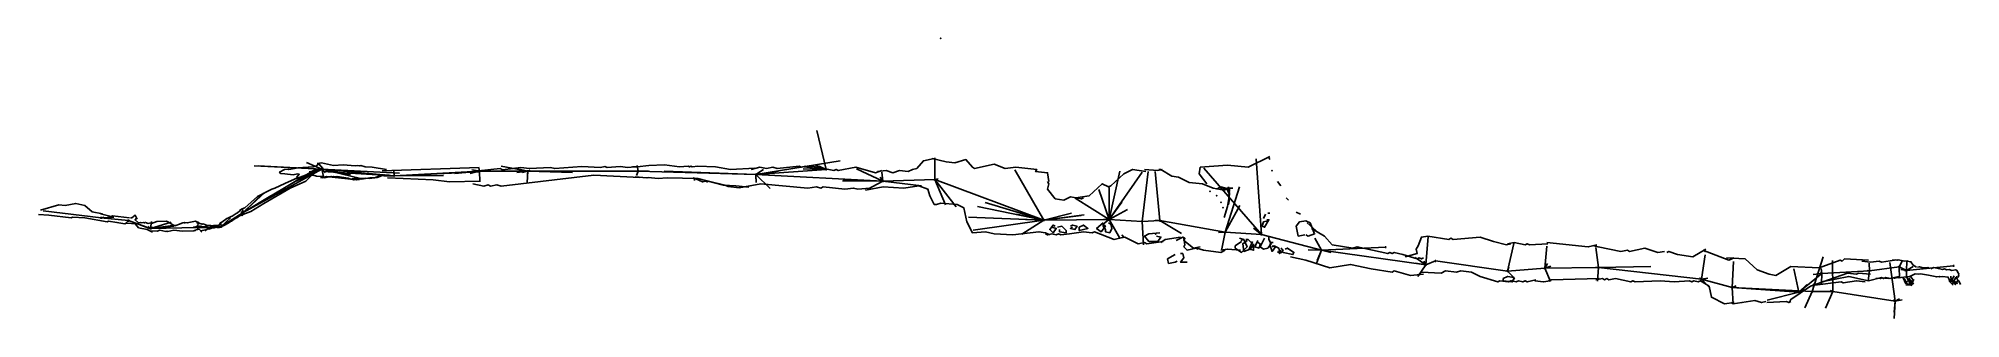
# Model space of a CAD drawing. Extents: x -1 to 352, y -20 to 32.
import ezdxf

# ---------------------------------------------------------------- set-up
doc = ezdxf.new("R2010")
doc.units = 0

msp = doc.modelspace()

# ---------------------------------------------------------------- linework, layer by layer
at = {"layer": 'Shots', "color": 1}
for p, q in [((36.658, -0.31), (51.124, 7.61)), ((51.124, 7.61), (64.382, 6.398)), ((64.382, 6.398), (80.054, 7.258)), ((80.054, 7.258), (88.926, 7.232)), ((88.926, 7.232), (109.156, 7.234)), ((109.156, 7.234), (130.776, 6.616)), ((130.776, 6.616), (143.652, 7.562)), ((130.776, 6.616), (154.058, 5.39)), ((154.058, 5.39), (163.586, 5.688)), ((163.586, 5.688), (183.628, -1.728)), ((0, 0), (10.632, -1.31)), ((10.632, -1.31), (15.654, -1.78)), ((15.654, -1.78), (19.678, -3.236)), ((19.678, -3.236), (28.336, -3.106)), ((28.336, -3.106), (32.65, -2.926)), ((32.65, -2.926), (36.658, -0.31)), ((183.628, -1.728), (195.56, -1.612)), ((195.56, -1.612), (201.624, -1.966)), ((201.624, -1.966), (204.902, -1.828)), ((204.902, -1.828), (216.9, -3.91)), ((216.9, -3.91), (223.544, -4.35)), ((223.544, -4.35), (234.536, -7.264)), ((234.536, -7.264), (246.312, -6.7)), ((234.536, -7.264), (253.698, -9.922)), ((253.698, -9.922), (255.448, -9.216)), ((255.448, -9.216), (268.67, -11.06)), ((268.67, -11.06), (275.532, -10.562)), ((275.532, -10.562), (285.358, -10.44)), ((285.358, -10.44), (304.246, -12.558)), ((335.09, -11.018), (340.548, -10.286)), ((340.548, -10.286), (341.876, -10.986)), ((341.876, -10.986), (350.532, -10.112)), ((304.246, -12.558), (309.9, -14.082)), ((309.9, -14.082), (324.594, -14.816)), ((309.9, -14.082), (322.15, -14.934)), ((322.15, -14.934), (326.368, -11.522)), ((326.368, -11.522), (335.09, -11.018)), ((324.594, -14.816), (328.35, -14.806)), ((328.35, -14.806), (339.818, -16.596))]:
    msp.add_line(p, q, dxfattribs=at)
for centre in [(51.124, 7.61), (80.054, 7.258), (88.926, 7.232), (109.156, 7.234), (143.652, 7.562), (64.382, 6.398), (130.776, 6.616), (154.058, 5.39), (163.586, 5.688), (10.632, -1.31), (15.654, -1.78), (19.678, -3.236), (28.336, -3.106), (32.65, -2.926), (36.658, -0.31), (183.628, -1.728), (195.56, -1.612), (201.624, -1.966), (204.902, -1.828), (216.9, -3.91), (223.544, -4.35), (246.312, -6.7), (234.536, -7.264), (253.698, -9.922), (255.448, -9.216), (275.532, -10.562), (285.358, -10.44), (340.548, -10.286), (350.532, -10.112), (268.67, -11.06), (304.246, -12.558), (309.9, -14.082), (326.368, -11.522), (335.09, -11.018), (341.876, -10.986), (322.15, -14.934), (324.594, -14.816), (328.35, -14.806), (339.818, -16.596)]:
    msp.add_circle(centre, 0.1, dxfattribs=at)
at = {"layer": 'Sketch', "color": 0}
for points in [[(46.49, 6.11), (46.97, 6.67), (46.65, 6.75), (45.85, 6.59), (44.33, 6.75), (43.53, 6.83), (43.37, 7.07), (44.25, 7.55), (44.89, 7.63), (45.05, 7.55), (46.09, 7.71), (46.73, 7.87), (49.53, 8.03), (50.17, 8.19), (50.57, 8.59), (51.29, 7.71), (51.45, 7.71)], [(62.97, 7.55), (60.33, 7.95), (59.05, 8.03), (58.25, 8.27), (58.09, 8.19), (57.69, 8.27), (57.21, 8.19), (55.05, 8.43), (53.29, 8.27), (51.05, 8.75), (50.25, 8.67)], [(79.97, 7.91), (62.21, 7.31)], [(109.05, 8.11), (107.25, 7.91), (105.85, 8.11), (103.45, 7.91), (103.05, 8.11), (102.25, 7.91), (98.85, 8.11), (93.85, 7.71), (93.05, 7.91), (89.25, 7.71), (87.65, 7.91), (84.25, 7.51), (83.85, 7.71), (79.85, 7.31), (78.65, 7.51)], [(130.57, 7.79), (126.13, 7.55), (123.37, 8.03), (120.13, 8.15), (119.05, 8.03), (118.81, 8.15), (118.57, 8.03), (118.33, 8.15), (116.77, 8.03), (114.01, 8.39), (111.13, 8.27), (108.97, 8.03), (108.13, 8.03)], [(153.89, 7.35), (152.69, 6.95), (149.09, 7.95), (145.89, 7.35), (145.49, 7.55), (145.09, 7.35), (141.09, 8.15), (140.69, 7.95), (139.89, 8.15), (139.09, 7.95), (138.69, 8.15), (134.69, 7.75), (133.89, 7.95), (132.69, 7.75), (131.49, 7.95), (129.89, 7.55)], [(163.49, 9.55), (161.49, 9.15), (160.29, 7.75), (159.49, 7.55), (158.69, 7.15), (157.09, 7.35), (155.89, 6.95), (154.69, 7.35), (153.09, 7.15)], [(163.09, 9.55), (165.69, 8.95), (167.29, 8.75), (169.29, 9.35), (170.49, 7.95), (170.89, 7.75), (174.49, 8.55), (176.49, 7.75), (178.49, 7.95), (182.29, 7.55), (182.09, 7.15), (184.29, 6.95), (184.49, 5.35)], [(202.29, 7.15), (199.89, 7.55), (198.29, 6.75), (195.89, 4.55), (195.49, 4.35), (194.29, 4.95), (191.89, 2.75), (189.49, 2.35)], [(202.09, 7.55), (204.49, 7.35), (205.29, 7.55)], [(218.29, 4.15), (217.49, 4.15), (216.69, 3.75), (214.69, 4.15), (212.69, 4.95), (210.29, 5.15), (208.29, 6.15), (207.09, 6.35), (205.09, 7.55), (204.69, 7.55)], [(225.09, 9.95), (221.09, 7.95), (217.29, 8.35), (212.29, 7.95), (212.09, 6.75), (213.49, 4.95)], [(225.09, 9.35), (224.89, 9.75)], [(46.65, 6.03), (44.33, 4.99), (42.49, 4.11), (41.93, 3.95), (39.29, 2.59), (36.97, 0.51), (36.49, 0.35), (36.01, 0.03)], [(51.37, 6.27), (50.17, 6.35), (49.53, 6.51), (49.21, 6.43), (48.17, 5.39), (45.29, 4.11), (40.49, 1.31), (38.09, -0.13), (36.65, -0.69), (36.41, -0.93)], [(51.13, 6.03), (52.01, 6.27), (52.49, 6.19), (52.81, 6.27), (52.97, 6.19), (53.29, 6.27), (53.61, 6.19), (53.93, 6.27), (55.93, 5.95), (56.41, 5.79), (57.37, 5.95), (58.41, 5.79), (59.93, 6.03), (61.29, 6.11), (62.57, 6.59), (63.21, 6.43), (63.53, 6.51)], [(80.09, 5.39), (74.57, 5.27), (71.57, 5.63), (66.05, 5.87), (63.17, 5.99)], [(109.45, 6.11), (101.05, 6.51), (84.05, 4.51), (83.25, 4.71), (82.05, 4.51), (81.65, 4.71), (80.85, 4.51), (78.85, 4.91)], [(129.49, 4.31), (127.09, 4.55), (124.81, 4.67), (120.13, 5.87), (114.49, 5.99), (112.81, 5.87), (111.01, 6.11), (110.77, 5.99), (108.61, 6.23)], [(151.69, 4.15), (149.49, 3.95), (148.69, 4.15), (147.09, 3.95), (143.09, 4.35), (142.69, 4.15), (141.89, 4.35), (140.29, 4.15), (131.69, 4.95), (128.69, 4.35)], [(163.89, 1.15), (163.49, 1.15), (162.69, 2.75), (162.29, 3.95), (160.69, 4.55), (157.89, 4.15), (154.09, 4.35), (150.89, 3.75)], [(184.29, 5.35), (184.49, 4.95), (184.29, 3.95), (185.69, 2.15), (187.29, 1.95), (188.49, 2.55), (190.49, 2.15), (190.89, 2.35)], [(217.49, 4.35), (217.69, 3.15), (217.49, 2.75), (217.69, 2.15), (217.49, 1.15), (217.69, 3.95), (216.09, 4.35), (215.29, 3.95)], [(216.09, 3.95), (217.29, 4.15), (217.29, 3.75), (217.69, 2.95), (217.29, 0.75), (216.69, -1.25)], [(227.09, 4.55), (226.49, 5.35)], [(10.88, -0.6), (8.96, -0.24), (7.64, 0.96), (5.96, 1.32), (4.04, 0.96), (2.84, 1.08), (-0.52, 0.12)], [(36.53, 0.32), (35.63, -0.4), (35.39, -0.49), (34.67, -1.03), (34.49, -1.06), (33.89, -1.39), (33.71, -1.42), (32.78, -2.11), (32.39, -2.29)], [(228.49, 1.95), (228.09, 2.35)], [(17.12, -2.4), (15.2, -2.28), (14.96, -2.4), (13.52, -2.16), (11.96, -1.92), (11.72, -2.04), (7.64, -1.32), (5.36, -1.2), (5.12, -1.32), (1.04, -0.84), (-0.88, -0.72)], [(15.8, -1.32), (12.68, -0.96), (12.44, -1.08), (11.48, -0.84), (10.52, -0.6)], [(16.04, -1.32), (16.28, -1.32), (16.88, -0.84), (17.24, -1.56)], [(24.04, -2.8), (23.4, -2.32), (22.6, -1.92), (20.84, -2), (19.88, -2.32), (19.72, -2.24), (19.24, -2.32), (18.76, -2.16), (18.6, -2.24), (18.44, -2.16), (17.96, -2.24), (17.8, -2.16), (17.48, -2.24), (16.84, -1.68), (17.08, -1.44)], [(20.04, -3.92), (19.08, -3.44), (17.48, -3.12), (16.92, -2.48)], [(23.88, -2.64), (24.2, -2.8), (24.84, -2.56), (25.64, -2.24), (25.96, -2.16)], [(26.04, -2.32), (25.96, -2.16), (26.44, -2.24), (27.96, -1.92), (28.6, -2.24)], [(27.8, -3.76), (27.8, -3.6), (28.6, -3.36), (29.08, -3.92)], [(30.76, -2.72), (29.96, -2.64), (29.32, -2.4), (29.16, -2.48), (28.12, -2.16)], [(29.64, -3.68), (30.28, -3.28), (30.44, -3.36), (31.08, -3.12)], [(31.64, -2.71), (31.28, -2.74), (31.22, -2.71), (30.62, -2.77)], [(30.95, -3.16), (31.28, -3.13), (31.34, -3.16), (31.58, -3.04), (31.76, -3.07), (31.82, -3.04), (31.94, -3.1)], [(31.58, -2.74), (32.21, -2.65), (32.57, -2.2), (32.75, -2.08)], [(32.63, -2.95), (32.27, -3.1), (31.91, -3.07)], [(36.71, -0.76), (36.47, -0.79), (36.29, -0.88), (36.11, -0.91), (35.75, -1.12), (35.51, -1.3), (35.21, -1.42), (34.52, -1.93), (34.46, -1.93), (34.13, -2.17), (33.38, -2.62), (32.48, -3.01)], [(230.69, -0.65), (229.89, -0.25)], [(233.49, -3.65), (231.89, -2.25)], [(253.29, -8.65), (252.89, -8.85), (252.49, -8.65), (252.09, -8.85), (249.49, -8.05), (247.89, -7.65), (247.49, -7.85), (247.09, -7.65), (246.69, -7.85), (241.09, -6.65), (240.29, -6.85), (236.49, -6.25), (235.09, -4.65), (232.69, -3.25)], [(197.89, -4.45), (198.29, -4.85), (196.49, -5.25), (192.89, -3.85), (192.49, -4.05), (190.89, -3.85), (188.29, -4.25), (186.69, -4.45), (186.29, -4.25), (185.89, -4.45), (185.09, -4.25), (184.29, -4.45), (183.89, -4.25)], [(205.49, -5.65), (202.49, -6.05), (202.09, -5.85), (200.89, -6.05), (198.49, -4.85), (197.49, -5.05)], [(208.69, -4.85), (205.89, -5.25), (205.09, -5.85)], [(207.89, -5.45), (209.09, -4.85), (209.49, -5.05), (209.29, -5.45), (211.09, -6.85), (212.29, -6.65)], [(209.29, -5.05), (209.49, -6.25), (209.29, -6.65), (209.89, -7.25), (211.49, -6.85), (211.89, -7.05)], [(216.89, -7.25), (216.09, -7.65), (212.89, -7.25), (211.69, -6.85)], [(216.09, -7.25), (217.29, -7.05), (219.69, -7.25)], [(269.29, -6.05), (268.49, -6.25), (266.09, -5.65), (263.69, -4.85), (258.69, -5.25), (258.29, -5.05), (257.89, -5.25), (254.09, -4.65), (252.89, -4.85), (252.29, -6.45), (251.89, -7.05), (252.09, -7.85), (249.89, -8.45)], [(276.09, -6.05), (272.69, -6.25), (272.29, -6.05), (271.89, -6.25), (269.89, -5.85), (268.69, -6.05)], [(285.09, -6.25), (283.49, -6.65), (275.89, -5.85)], [(297.49, -7.45), (296.29, -7.65), (293.89, -6.85), (291.09, -7.45), (290.69, -7.25), (289.49, -7.45), (285.29, -6.65), (284.49, -6.45)], [(305.09, -7.05), (302.69, -8.45), (299.89, -8.05), (298.29, -7.45), (297.89, -7.65)], [(207.69, -8.05), (206.29, -8.85), (206.49, -9.65), (207.69, -9.45), (208.09, -9.25)], [(208.69, -7.85), (209.09, -7.85), (209.29, -8.65), (208.69, -9.45), (209.89, -9.45)], [(253.29, -11.65), (250.89, -11.85), (247.89, -11.05), (247.49, -11.25), (243.69, -10.65), (239.89, -9.85), (236.09, -10.45), (231.69, -9.05), (228.89, -8.45)], [(310.29, -8.65), (309.29, -9.05), (304.49, -7.25)], [(339.69, -9.05), (337.29, -9.45), (336.89, -9.25), (335.29, -9.45), (333.69, -9.25)], [(342.21, -9.31), (342.09, -9.19), (341.61, -9.25), (340.35, -9.01), (340.17, -9.07), (339.93, -9.01), (339.27, -9.07)], [(342.03, -9.25), (342.69, -9.37), (343.11, -9.97), (343.71, -10.33)], [(343.89, -10.33), (344.25, -10.27), (344.97, -10.45), (345.81, -10.39), (346.05, -10.45)], [(346.35, -10.63), (346.83, -10.39), (348.03, -10.63), (348.51, -10.75), (348.87, -10.63), (349.23, -10.81), (349.71, -10.75), (350.19, -10.93), (350.91, -10.81), (351.15, -10.87)], [(269.69, -13.05), (269.29, -12.85), (268.89, -13.05), (267.29, -12.85), (266.89, -13.05), (263.69, -12.05), (262.09, -11.25), (260.09, -11.05), (259.29, -11.25), (257.29, -11.05), (256.49, -11.45), (252.89, -11.25)], [(273.89, -12.65), (272.29, -13.05), (271.89, -12.85), (271.49, -13.05), (270.69, -12.85), (270.29, -13.05), (269.49, -12.85)], [(285.49, -12.45), (276.69, -12.65), (276.29, -12.85)], [(310.29, -16.85), (308.49, -17.05), (306.09, -15.85), (305.69, -13.85), (304.09, -12.85), (303.69, -13.05), (302.89, -12.85), (302.49, -13.05), (302.09, -12.85), (299.29, -13.05), (296.69, -12.85), (292.09, -13.05), (291.69, -12.85), (291.29, -13.05), (288.49, -12.45), (287.29, -12.65), (286.89, -12.45), (286.49, -12.65), (286.09, -12.45), (284.89, -12.65)], [(335.29, -11.65), (333.09, -11.45), (332.69, -11.65), (331.09, -11.45), (324.29, -13.85), (320.69, -16.25), (320.49, -16.65)], [(334.29, -13.05), (332.69, -12.85), (330.29, -13.25), (329.89, -13.05), (325.09, -13.65), (324.69, -13.45)], [(340.49, -12.05), (338.89, -12.45), (338.09, -12.25), (337.69, -12.45), (337.29, -12.25), (334.89, -12.85), (331.29, -12.05), (326.29, -13.05)], [(342.75, -12.13), (342.63, -12.07), (342.51, -12.13), (342.39, -12.07), (340.89, -12.25), (340.53, -12.31), (340.29, -12.25), (339.69, -12.37), (339.57, -12.31), (338.55, -12.43), (337.35, -12.31), (337.11, -12.43), (336.81, -12.37), (336.27, -12.43)], [(349.59, -12.19), (348.45, -12.07), (348.03, -12.13), (347.91, -12.07), (347.43, -12.13), (345.93, -11.83), (344.43, -11.59), (344.07, -11.65), (343.47, -11.59), (342.63, -12.01), (342.57, -12.13)], [(351.15, -10.87), (351.33, -11.35), (351.51, -11.59), (351.45, -11.83), (351.51, -11.95), (351.27, -12.25)]]:
    msp.add_lwpolyline(points, dxfattribs=at)
at = {"layer": 'Sketch', "color": 3}
msp.add_lwpolyline([(63.37, 6.59), (62.89, 6.43), (62.25, 6.59), (60.81, 6.03), (59.85, 5.87), (59.05, 5.95), (58.17, 5.87), (58.01, 5.71), (57.45, 5.63), (57.13, 5.71), (56.97, 5.63), (56.49, 5.79), (52.41, 6.19), (51.69, 6.03), (50.89, 6.11)], dxfattribs=at)
at = {"layer": 'Sketch', "color": 5}
for points in [[(119.53, 5.51), (119.53, 5.75), (119.29, 5.99), (120.97, 5.27), (121.57, 5.39), (121.81, 5.27), (122.05, 5.39), (125.05, 4.67), (125.65, 4.43), (127.69, 4.19), (129.73, 4.55)], [(28.92, -3.68), (29.72, -3.52)], [(19.64, -3.68), (20.92, -3.76), (21.4, -3.6), (22.52, -3.84), (22.68, -3.76), (22.84, -3.84), (23.96, -3.6), (25.56, -3.76), (27.64, -3.68), (27.96, -3.6)], [(269.89, -12.25), (268.69, -12.05), (267.89, -12.45), (267.89, -12.85), (269.49, -13.05), (269.89, -12.45), (269.49, -12.05)], [(273.69, -12.85), (275.29, -13.05), (276.49, -12.85)], [(341.25, -12.31), (341.79, -13.39)], [(341.49, -12.43), (342.09, -13.51)], [(341.55, -12.67), (341.67, -12.55)], [(341.73, -13.33), (342.27, -12.73), (342.45, -12.37)], [(341.79, -13.57), (342.69, -13.63), (343.23, -13.27)], [(341.91, -12.13), (342.69, -13.57)], [(342.27, -13.57), (342.81, -12.73)], [(342.39, -12.43), (342.93, -13.45)], [(342.69, -12.13), (343.05, -12.61), (343.29, -12.79)], [(342.75, -13.75), (343.11, -12.73)], [(349.53, -12.25), (349.71, -12.61), (349.77, -12.97), (350.43, -13.63)], [(349.71, -12.55), (351.03, -13.51)], [(350.01, -12.91), (349.95, -13.09), (350.61, -11.95)], [(350.01, -12.01), (350.01, -12.31), (350.31, -12.73), (351.33, -13.33)], [(350.31, -13.39), (350.97, -12.25)], [(350.73, -13.57), (351.33, -12.79)], [(351.15, -12.13), (351.03, -12.13), (351.21, -12.55), (351.51, -12.85), (351.81, -13.51)], [(320.69, -16.65), (320.29, -16.85), (319.89, -16.65), (316.29, -16.85)]]:
    msp.add_lwpolyline(points, dxfattribs=at)
at = {"layer": 'Sketch', "color": 32}
for points in [[(184.69, -4.45), (183.89, -4.05), (182.69, -3.85), (177.89, -4.45), (174.49, -4.25), (172.89, -3.85), (170.49, -4.05), (169.49, -2.05), (168.89, 0.55), (167.69, 1.15), (164.69, 1.35), (163.89, 1.15)], [(185.69, -2.85), (185.29, -2.65), (184.69, -3.45), (185.29, -4.05), (185.89, -3.25), (185.09, -3.05)], [(186.49, -3.45), (186.49, -3.85), (187.69, -4.05), (187.69, -3.65), (186.89, -2.85), (186.09, -3.05)], [(188.89, -3.05), (188.49, -3.25), (189.29, -3.45), (189.69, -2.85), (188.89, -2.65), (188.49, -2.85)], [(190.09, -3.05), (190.09, -3.65), (191.69, -3.25), (190.89, -2.65), (190.09, -3.05)], [(194.49, -2.25), (193.29, -3.25), (194.09, -3.85), (194.89, -2.85), (194.49, -2.45)], [(195.49, -1.65), (194.49, -2.45), (194.49, -2.85), (194.89, -3.45), (194.89, -3.85), (195.69, -4.05), (196.09, -3.25), (195.89, -2.45), (195.49, -2.25)], [(224.69, -1.85), (223.89, -2.05), (223.69, -2.85), (224.09, -3.05), (224.89, -1.65), (224.49, -1.65)], [(224.29, -0.65), (223.89, -1.45)], [(225.09, -0.45), (224.69, -0.45)], [(231.69, -4.45), (232.09, -4.65), (233.29, -4.25), (232.49, -2.25), (231.69, -1.85), (230.49, -2.05), (229.89, -2.85), (230.29, -4.65), (231.49, -4.45)], [(204.89, -4.05), (202.89, -4.25), (202.09, -4.65), (202.89, -5.65), (204.49, -5.65), (205.09, -4.85), (204.29, -4.65)], [(219.89, -5.65), (218.69, -6.45), (218.69, -6.85), (219.89, -7.65), (220.89, -6.65), (220.29, -5.25), (219.49, -5.05)], [(220.89, -5.45), (220.09, -6.05), (220.29, -7.45), (221.49, -7.05), (222.09, -6.25), (221.09, -5.25), (220.69, -5.25)], [(221.89, -5.65), (221.29, -7.05), (222.09, -7.25), (222.09, -6.05)], [(222.89, -5.45), (222.29, -6.65), (223.09, -6.85), (223.29, -6.05), (222.89, -5.85)], [(224.09, -5.05), (223.29, -6.65), (223.89, -7.05), (224.69, -6.85), (225.29, -6.05), (224.89, -5.25), (224.89, -4.85)], [(225.69, -5.85), (225.29, -5.85), (225.09, -6.25), (225.49, -7.45), (226.09, -6.65), (225.49, -6.45)], [(226.49, -7.45), (226.89, -7.85), (226.69, -6.85), (225.89, -6.45), (225.49, -6.65)], [(227.09, -7.25), (226.89, -7.65), (227.29, -7.65), (227.49, -7.25), (227.09, -6.85)], [(227.49, -7.65), (229.29, -8.05), (229.49, -7.65), (228.29, -6.85), (227.89, -7.05)], [(334.89, -9.05), (330.49, -8.85), (330.09, -9.25), (329.69, -9.05), (325.89, -10.45), (320.69, -10.25), (317.89, -11.85), (316.69, -11.65), (314.49, -10.85), (312.29, -8.85), (308.89, -8.65)], [(316.09, -16.65), (315.29, -16.85), (314.09, -16.45), (311.69, -16.85), (310.09, -17.05), (309.69, -16.85)]]:
    msp.add_lwpolyline(points, dxfattribs=at)
for p in [(164.69, 31.55), (204.09, -4.25), (219.89, -5.45)]:
    msp.add_point(p, dxfattribs=at)
at = {"layer": 'Sketch', "color": 0}
for p in [(225.49, 7.35), (214.09, 3.55), (215.29, 2.75), (216.09, 1.55), (216.49, 0.55), (209.29, -5.45), (304.89, -7.45), (324.57, -14.89)]:
    msp.add_point(p, dxfattribs=at)
at = {"layer": 'XSect', "color": 1}
for p, q in [((143.652, 7.562), (141.972, 14.704)), ((36.658, -0.31), (50.03, 7.608)), ((36.658, -0.31), (49.922, 7.562)), ((51.124, 7.61), (38.726, 8.22)), ((51.124, 7.61), (39.408, 8.228)), ((51.124, 7.61), (46.114, 5.264)), ((51.124, 7.61), (46.496, 5.876)), ((51.124, 7.61), (48.286, 8.826)), ((51.124, 7.61), (48.798, 7.14)), ((51.124, 7.61), (51.43, 6.278)), ((51.124, 7.61), (51.746, 6.906)), ((51.124, 7.61), (56.03, 6.662)), ((51.124, 7.61), (56.372, 6.654)), ((51.124, 7.61), (58.722, 7.15)), ((51.124, 7.61), (65.366, 6.858)), ((51.124, 7.61), (58.226, 5.894)), ((64.382, 6.398), (51.124, 7.602)), ((64.382, 6.398), (51.238, 7.156)), ((64.382, 6.398), (64.302, 7.392)), ((64.382, 6.398), (80.17, 7.132)), ((80.054, 7.258), (75.504, 6.8)), ((80.054, 7.258), (78.33, 6.81)), ((80.054, 7.258), (79.826, 7.172)), ((80.054, 7.258), (79.938, 7.834)), ((80.054, 7.258), (80.134, 5.296)), ((88.926, 7.232), (84.048, 8.136)), ((88.926, 7.232), (86.458, 7.76)), ((88.926, 7.232), (86.914, 6.98)), ((88.926, 7.232), (87.92, 6.966)), ((88.926, 7.232), (88.8, 5.152)), ((88.926, 7.232), (88.866, 6.652)), ((88.926, 7.232), (89.324, 7.396)), ((88.926, 7.232), (109.194, 7.234)), ((88.926, 7.232), (97.144, 6.99)), ((88.926, 7.232), (111.032, 7.23)), ((109.156, 7.234), (108.872, 6.446)), ((109.156, 7.234), (108.954, 8.306)), ((109.156, 7.234), (108.972, 7.184)), ((130.776, 6.616), (113.946, 7.226)), ((130.776, 6.616), (146.23, 9.108)), ((130.776, 6.616), (132.142, 7.528)), ((130.776, 6.616), (134.886, 7.22)), ((143.652, 7.562), (139.464, 7.662)), ((143.652, 7.562), (139.634, 8.032)), ((143.652, 7.562), (141.65, 8.41)), ((143.652, 7.562), (142.37, 8.182)), ((154.058, 5.39), (149.254, 7.66)), ((163.586, 5.688), (163.616, 9.66)), ((183.628, -1.728), (178.286, 7.488)), ((195.56, -1.612), (197.55, 7.256)), ((195.56, -1.612), (201.666, 7.078)), ((201.624, -1.966), (202.748, 7.196)), ((204.902, -1.828), (204.034, 7.16)), ((223.544, -4.35), (212.946, 7.774)), ((223.544, -4.35), (222.56, 9.498)), ((64.382, 6.398), (62.444, 6.398)), ((64.382, 6.398), (71.2, 6.662)), ((64.382, 6.398), (69.676, 6.592)), ((64.382, 6.398), (73.444, 6.466)), ((130.776, 6.616), (126.906, 6.77)), ((130.776, 6.616), (133.634, 6.868)), ((130.776, 6.616), (133.374, 4.07)), ((130.776, 6.616), (130.776, 5.826)), ((130.776, 6.616), (130.808, 5.186)), ((154.058, 5.39), (146.686, 5.446)), ((154.058, 5.39), (146.8, 5.576)), ((154.058, 5.39), (151.16, 3.888)), ((154.058, 5.39), (153.596, 6.144)), ((154.058, 5.39), (153.754, 5.52)), ((154.058, 5.39), (153.86, 7.04)), ((154.058, 5.39), (161.178, 4.53)), ((163.586, 5.688), (164.216, 5.85)), ((163.586, 5.688), (165.578, 1.062)), ((163.586, 5.688), (167.54, 0.718)), ((195.56, -1.612), (193.688, 3.888)), ((195.56, -1.612), (195.574, 4.248)), ((216.9, -3.91), (219.482, 4.35)), ((36.658, -0.31), (36.57, 0.292)), ((36.658, -0.31), (40.68, 3.36)), ((36.658, -0.31), (40.446, 3.282)), ((36.658, -0.31), (41.778, 2.742)), ((183.628, -1.728), (171.444, 0.784)), ((183.628, -1.728), (172.844, 1.51)), ((195.56, -1.612), (189.344, 2.292)), ((195.56, -1.612), (197.934, 1.534)), ((195.56, -1.612), (198.942, 0.206)), ((216.9, -3.91), (219.542, 0.948)), ((15.654, -1.78), (10.582, -1.306)), ((10.632, -1.31), (11.122, -1.172)), ((10.632, -1.31), (12.944, -1.202)), ((15.654, -1.78), (15.142, -2.266)), ((15.654, -1.78), (15.588, -2.016)), ((15.654, -1.78), (19.888, -3.372)), ((19.678, -3.236), (19.226, -2.924)), ((19.678, -3.236), (19.868, -2.012)), ((19.678, -3.236), (23.488, -2.122)), ((19.678, -3.236), (24.192, -2.664)), ((19.678, -3.236), (23.388, -2.78)), ((19.678, -3.236), (23.94, -2.848)), ((19.678, -3.236), (20.082, -3)), ((19.678, -3.236), (23.122, -3.122)), ((28.336, -3.106), (27.558, -2.978)), ((28.336, -3.106), (28.046, -2.77)), ((28.336, -3.106), (28.404, -2.376)), ((28.336, -3.106), (28.836, -2.804)), ((28.336, -3.106), (29.158, -2.82)), ((28.336, -3.106), (30.156, -2.866)), ((28.336, -3.106), (31.326, -3.096)), ((28.336, -3.106), (30.288, -3.126)), ((32.65, -2.926), (31.614, -2.69)), ((32.65, -2.926), (32.504, -2.76)), ((32.65, -2.926), (32.56, -2.204)), ((32.65, -2.926), (35.342, -1.158)), ((32.65, -2.926), (34.344, -1.336)), ((32.65, -2.926), (32.712, -2.708)), ((36.658, -0.31), (36.252, -0.198)), ((36.658, -0.31), (36.684, -0.266)), ((36.658, -0.31), (36.808, -0.486)), ((36.658, -0.31), (36.73, -0.768)), ((183.628, -1.728), (169.748, -1.17)), ((183.628, -1.728), (170.63, -3.554)), ((183.628, -1.728), (178.628, -0.648)), ((183.628, -1.728), (179.574, -4.3)), ((183.628, -1.728), (180.214, -1.594)), ((183.628, -1.728), (188.656, -0.432)), ((183.628, -1.728), (191.006, -0.756)), ((183.628, -1.728), (190.47, -0.91)), ((195.56, -1.612), (194.522, -1.636)), ((195.56, -1.612), (195.674, -1.294)), ((195.56, -1.612), (197.52, -5.066)), ((201.624, -1.966), (201.76, -1.88)), ((201.624, -1.966), (201.864, -6.254)), ((204.902, -1.828), (204.032, -1.77)), ((204.902, -1.828), (208.872, -4.188)), ((223.544, -4.35), (222.082, -3.218)), ((216.9, -3.91), (215.636, -4.002)), ((216.9, -3.91), (216.17, -7.3)), ((223.544, -4.35), (223.296, -4.358)), ((234.536, -7.264), (233.328, -5.02)), ((253.698, -9.922), (254.132, -4.75)), ((268.67, -11.06), (269.826, -6.03)), ((275.532, -10.562), (275.898, -6.49)), ((285.358, -10.44), (284.858, -6.736)), ((234.536, -7.264), (232.094, -7.196)), ((234.536, -7.264), (233.634, -9.67)), ((234.536, -7.264), (233.774, -9.152)), ((234.536, -7.264), (236.278, -7.644)), ((253.698, -9.922), (251.708, -8.56)), ((253.698, -9.922), (251.784, -9.64)), ((253.698, -9.922), (252.252, -12.06)), ((253.698, -9.922), (253.328, -9.258)), ((268.67, -11.06), (268.952, -10.326)), ((275.532, -10.562), (276.042, -9.702)), ((275.532, -10.562), (276.622, -10.14)), ((275.532, -10.562), (276.572, -12.992)), ((285.358, -10.44), (284.916, -10.368)), ((285.358, -10.44), (285.2, -12.928)), ((285.358, -10.44), (294.964, -10.242)), ((304.246, -12.558), (304.978, -8.11)), ((309.9, -14.082), (310.13, -9.298)), ((324.594, -14.816), (326.58, -8.436)), ((326.368, -11.522), (326.208, -10.566)), ((328.35, -14.806), (328.342, -9.144)), ((335.09, -11.018), (335.012, -9.59)), ((339.818, -16.596), (338.85, -9.488)), ((340.548, -10.286), (341.158, -9.118)), ((340.548, -10.286), (340.774, -10.256)), ((340.548, -10.286), (340.578, -12.37)), ((341.876, -10.986), (341.956, -9.262)), ((341.876, -10.986), (343.092, -10.23)), ((268.67, -11.06), (270.232, -10.978)), ((268.67, -11.06), (270.026, -12.456)), ((304.246, -12.558), (303.888, -12.334)), ((304.246, -12.558), (305.432, -12.392)), ((304.246, -12.558), (305.692, -14.042)), ((309.9, -14.082), (310.61, -13.794)), ((309.9, -14.082), (310.092, -17.102)), ((322.15, -14.934), (321.196, -10.652)), ((322.15, -14.934), (323.63, -13.556)), ((326.368, -11.522), (324.756, -11.666)), ((326.368, -11.522), (326.022, -11.418)), ((326.368, -11.522), (326.264, -13.316)), ((335.09, -11.018), (334.688, -10.93)), ((335.09, -11.018), (334.866, -12.87)), ((341.876, -10.986), (340.848, -10.764)), ((341.876, -10.986), (341.52, -10.954)), ((341.876, -10.986), (341.912, -12.292)), ((322.15, -14.934), (316.31, -16.376)), ((322.15, -14.934), (323.37, -14.428)), ((324.594, -14.816), (323.256, -17.8)), ((324.594, -14.816), (324.38, -14.794)), ((328.35, -14.806), (327, -17.842)), ((328.35, -14.806), (327.88, -14.598)), ((339.818, -16.596), (339.356, -16.414)), ((339.818, -16.596), (339.62, -18.6)), ((339.818, -16.596), (339.654, -19.756)), ((339.818, -16.596), (340.626, -16.124)), ((339.818, -16.596), (340.644, -16.308)), ((339.818, -16.596), (341.082, -16.338)), ((339.818, -16.596), (340.248, -16.43))]:
    msp.add_line(p, q, dxfattribs=at)

doc.saveas('drawing.dxf')
